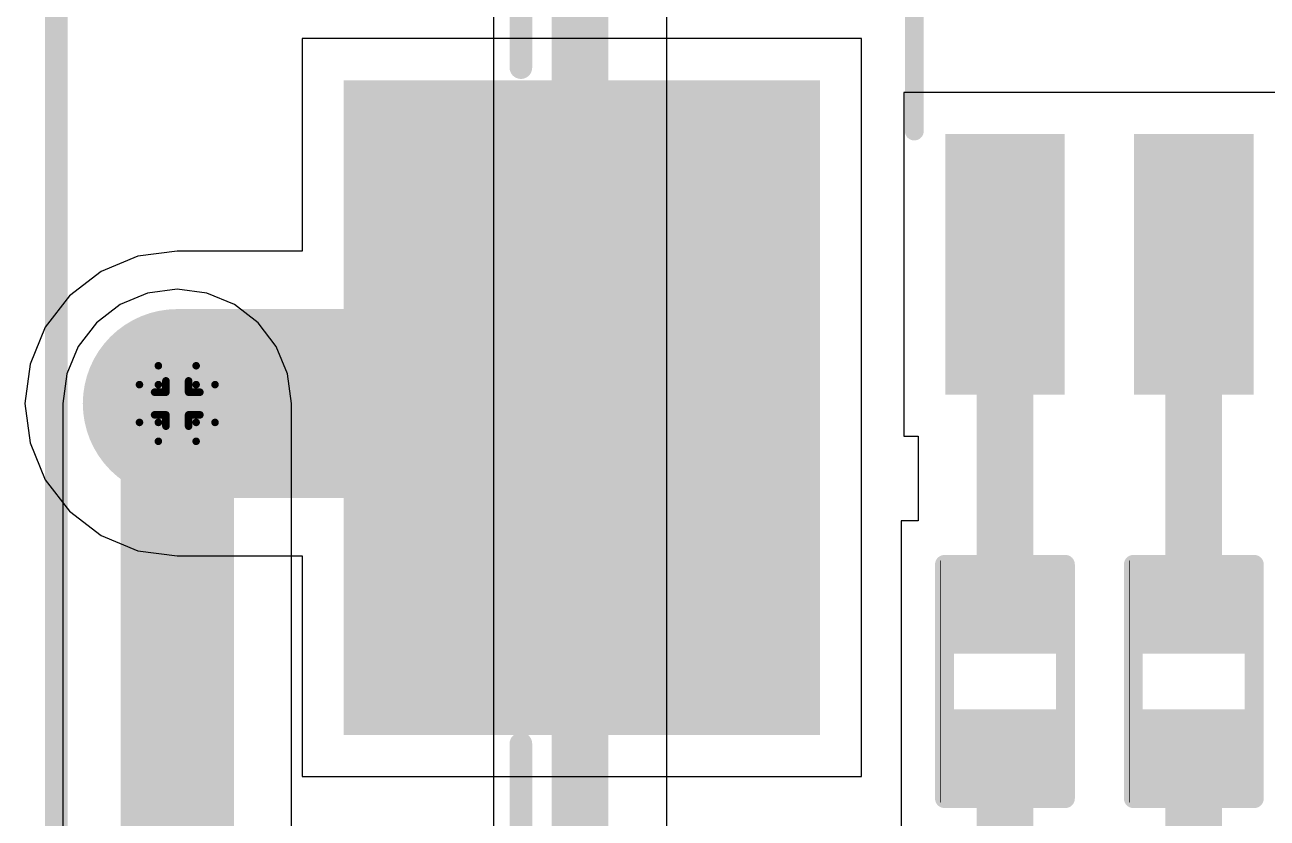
# Model space of a CAD drawing. Header units: inches. Extents: x -3 to 195, y 0 to 199.
# Drawn here: x 2.2001 to 2.529, y 2.4561 to 2.6662 of the extents above; entities that cross this region are included whole.
import ezdxf

# ---------------------------------------------------------------- set-up
doc = ezdxf.new("R2010")
doc.units = ezdxf.units.IN
doc.header["$MEASUREMENT"] = 0
for name, color, linetype in [('Bottom Layer', 5, 'Continuous'), ('Drill Drawing', 1, 'Continuous'), ('Top Layer', 1, 'Continuous'), ('Top Overlay', 2, 'Continuous'), ('Top Paste', 8, 'Continuous'), ('Top Solder', 216, 'Continuous'), ('Via Holes', 16, 'Continuous')]:
    doc.layers.add(name, color=color, linetype=linetype)

# ---------------------------------------------------------------- blocks, each defined once
blk = doc.blocks.new('SOIC_8_0_154___3_90___W______13')
at = {"layer": 'Top Layer'}
for points in [[(-0.1368117, 0.0631886), (-0.1368117, 0.0868106), (-0.0757881, 0.0868106), (-0.0757881, 0.0631886)], [(0.0757883, 0.0631886), (0.0757883, 0.0868106), (0.1368119, 0.0868106), (0.1368119, 0.0631886)], [(-0.1368119, 0.01318879999999999), (-0.1368119, 0.03681079999999999), (-0.0757883, 0.0368108), (-0.0757883, 0.01318880000000001)], [(0.0757881, 0.01318879999999999), (0.0757881, 0.03681079999999999), (0.1368117, 0.0368108), (0.1368117, 0.01318880000000001)], [(-0.1368119, -0.03681090000000001), (-0.1368119, -0.01318890000000001), (-0.0757883, -0.01318889999999999), (-0.0757883, -0.03681089999999999)], [(0.0757881, -0.03681090000000001), (0.0757881, -0.01318890000000001), (0.1368117, -0.01318889999999999), (0.1368117, -0.03681089999999999)], [(-0.1368119, -0.0868111), (-0.1368119, -0.0631891), (-0.0757883, -0.0631891), (-0.0757883, -0.0868111)], [(0.0757882, -0.086811), (0.0757882, -0.063189), (0.1368118, -0.063189), (0.1368118, -0.086811)]]:
    blk.add_hatch(color=1, dxfattribs=at).paths.add_polyline_path(points)
at = {"layer": 'Top Overlay'}
blk.add_hatch(color=2, dxfattribs=at).paths.add_polyline_path([(-0.0723769, 0.0639924), (-0.0583769, 0.0639924), (-0.0583769, 0.0869924), (-0.0723769, 0.0869924)])
at = {"layer": 'Top Paste'}
for points in [[(-0.1368117, 0.0631886), (-0.1368117, 0.0868106), (-0.0757881, 0.0868106), (-0.0757881, 0.0631886)], [(0.0757883, 0.0631886), (0.0757883, 0.0868106), (0.1368119, 0.0868106), (0.1368119, 0.0631886)], [(-0.1368119, 0.01318879999999999), (-0.1368119, 0.03681079999999999), (-0.0757883, 0.0368108), (-0.0757883, 0.01318880000000001)], [(0.0757881, 0.01318879999999999), (0.0757881, 0.03681079999999999), (0.1368117, 0.0368108), (0.1368117, 0.01318880000000001)], [(-0.1368119, -0.03681090000000001), (-0.1368119, -0.01318890000000001), (-0.0757883, -0.01318889999999999), (-0.0757883, -0.03681089999999999)], [(0.0757881, -0.03681090000000001), (0.0757881, -0.01318890000000001), (0.1368117, -0.01318889999999999), (0.1368117, -0.03681089999999999)], [(-0.1368119, -0.0868111), (-0.1368119, -0.0631891), (-0.0757883, -0.0631891), (-0.0757883, -0.0868111)], [(0.0757882, -0.086811), (0.0757882, -0.063189), (0.1368118, -0.063189), (0.1368118, -0.086811)]]:
    blk.add_hatch(color=8, dxfattribs=at).paths.add_polyline_path(points)
at = {"layer": 'Top Solder'}
for points in [[(-0.1408117, 0.0591886), (-0.1408117, 0.0908106), (-0.0717881, 0.0908106), (-0.0717881, 0.0591886)], [(0.0717883, 0.0591886), (0.0717883, 0.0908106), (0.1408119, 0.0908106), (0.1408119, 0.0591886)], [(-0.1408119, 0.009188799999999994), (-0.1408119, 0.04081079999999999), (-0.0717883, 0.04081080000000001), (-0.0717883, 0.009188800000000006)], [(0.0717881, 0.009188799999999994), (0.0717881, 0.04081079999999999), (0.1408117, 0.04081080000000001), (0.1408117, 0.009188800000000006)], [(-0.1408119, -0.0408109), (-0.1408119, -0.009188900000000005), (-0.0717883, -0.009188899999999995), (-0.0717883, -0.0408109)], [(0.0717881, -0.0408109), (0.0717881, -0.009188900000000005), (0.1408117, -0.009188899999999995), (0.1408117, -0.0408109)], [(-0.1408119, -0.0908111), (-0.1408119, -0.0591891), (-0.0717883, -0.0591891), (-0.0717883, -0.0908111)], [(0.0717882, -0.090811), (0.0717882, -0.059189), (0.1408118, -0.059189), (0.1408118, -0.090811)]]:
    blk.add_hatch(color=216, dxfattribs=at).paths.add_polyline_path(points)
at = {"layer": 'Top Overlay'}
for points in [[(-0.0719998, 0.0989997, 0.005, 0.005, 0), (0.0710001, 0.099, 0.005, 0.005, 0)], [(-0.14937, 0.071, 0.005, 0.005, 0), (-0.1493698, 0.0809998, 0.005, 0.005, 0)], [(-0.14437, 0.0759999, 0.005, 0.005, 0), (-0.1493698, 0.0809998, 0.005, 0.005, 0)], [(-0.14937, 0.071, 0.005, 0.005, 0), (-0.14437, 0.0759999, 0.005, 0.005, 0)], [(0.071, -0.0990001, 0.005, 0.005, 0), (-0.072, -0.0990001, 0.005, 0.005, 0)]]:
    blk.add_lwpolyline(points, format="xyseb", dxfattribs=at)
for points in [[(-0.0732498, 0.0989997, 0.0025, 0.0025, 1), (-0.0707498, 0.0989997, 0.0025, 0.0025, 1)], [(0.0697501, 0.099, 0.0025, 0.0025, 1), (0.0722501, 0.099, 0.0025, 0.0025, 1)], [(-0.1506198, 0.0809998, 0.0025, 0.0025, 1), (-0.1481198, 0.0809998, 0.0025, 0.0025, 1)], [(-0.1506198, 0.0809998, 0.0025, 0.0025, 1), (-0.1481198, 0.0809998, 0.0025, 0.0025, 1)], [(-0.14562, 0.0759999, 0.0025, 0.0025, 1), (-0.14312, 0.0759999, 0.0025, 0.0025, 1)], [(-0.14562, 0.0759999, 0.0025, 0.0025, 1), (-0.14312, 0.0759999, 0.0025, 0.0025, 1)], [(-0.15062, 0.071, 0.0025, 0.0025, 1), (-0.14812, 0.071, 0.0025, 0.0025, 1)], [(-0.15062, 0.071, 0.0025, 0.0025, 1), (-0.14812, 0.071, 0.0025, 0.0025, 1)], [(-0.07325, -0.0990001, 0.0025, 0.0025, 1), (-0.07075, -0.0990001, 0.0025, 0.0025, 1)], [(0.06975, -0.0990001, 0.0025, 0.0025, 1), (0.07225, -0.0990001, 0.0025, 0.0025, 1)]]:
    blk.add_lwpolyline(points, format="xyseb", close=True, dxfattribs=at)
blk = doc.blocks.new('R___0402_54')
at = {"layer": 'Top Layer'}
for points in [[(-0.0275002, -0.0125002), (-0.0275002, 0.0124998), (-0.009500200000000002, 0.0124998), (-0.009500199999999997, -0.0125002)], [(0.009499800000000003, -0.0125), (0.009499799999999997, 0.0125), (0.0274998, 0.0125), (0.0274998, -0.0125)]]:
    blk.add_hatch(color=1, dxfattribs=at).paths.add_polyline_path(points)
at = {"layer": 'Top Paste'}
for points in [[(-0.0275002, -0.0125002), (-0.0275002, 0.0124998), (-0.009500200000000002, 0.0124998), (-0.009500199999999997, -0.0125002)], [(0.009499800000000003, -0.0125), (0.009499799999999997, 0.0125), (0.0274998, 0.0125), (0.0274998, -0.0125)]]:
    blk.add_hatch(color=8, dxfattribs=at).paths.add_polyline_path(points)
at = {"layer": 'Top Solder'}
for points in [[(-0.0296656, -0.0146656), (-0.0296656, 0.0146652), (-0.007334800000000003, 0.0146652), (-0.007334799999999997, -0.0146656)], [(0.007334400000000003, -0.0146654), (0.007334399999999997, 0.0146654), (0.0296652, 0.0146654), (0.0296652, -0.0146654)]]:
    blk.add_hatch(color=216, dxfattribs=at).paths.add_polyline_path(points)
at = {"layer": 'Top Overlay'}
for points in [[(-0.0310002, -0.0160002, 0.005, 0.005, 0), (-0.0310002, 0.0159999, 0.005, 0.005, 0)], [(0.0309998, 0.0159997, 0.005, 0.005, 0), (-0.0310002, 0.0159999, 0.005, 0.005, 0)], [(0.0309998, -0.016, 0.005, 0.005, 0), (0.0309998, 0.0159997, 0.005, 0.005, 0)], [(-0.0310002, -0.0160002, 0.005, 0.005, 0), (0.0309998, -0.016, 0.005, 0.005, 0)], [(-0.0320003, -0.0170004, 0.000127, 0.000127, 0), (0.0319998, -0.0170003, 0.000127, 0.000127, 0)]]:
    blk.add_lwpolyline(points, format="xyseb", dxfattribs=at)
for points in [[(-0.0322502, 0.0159999, 0.0025, 0.0025, 1), (-0.0297502, 0.0159999, 0.0025, 0.0025, 1)], [(-0.0322502, 0.0159999, 0.0025, 0.0025, 1), (-0.0297502, 0.0159999, 0.0025, 0.0025, 1)], [(0.0297498, 0.0159997, 0.0025, 0.0025, 1), (0.0322498, 0.0159997, 0.0025, 0.0025, 1)], [(0.0297498, 0.0159997, 0.0025, 0.0025, 1), (0.0322498, 0.0159997, 0.0025, 0.0025, 1)], [(-0.0322502, -0.0160002, 0.0025, 0.0025, 1), (-0.0297502, -0.0160002, 0.0025, 0.0025, 1)], [(-0.0322502, -0.0160002, 0.0025, 0.0025, 1), (-0.0297502, -0.0160002, 0.0025, 0.0025, 1)], [(0.0297498, -0.016, 0.0025, 0.0025, 1), (0.0322498, -0.016, 0.0025, 0.0025, 1)], [(0.0297498, -0.016, 0.0025, 0.0025, 1), (0.0322498, -0.016, 0.0025, 0.0025, 1)], [(-0.032032, -0.0170004, 6.35e-05, 6.35e-05, 1), (-0.0319686, -0.0170004, 6.35e-05, 6.35e-05, 1)], [(0.0319681, -0.0170003, 6.35e-05, 6.35e-05, 1), (0.0320315, -0.0170003, 6.35e-05, 6.35e-05, 1)]]:
    blk.add_lwpolyline(points, format="xyseb", close=True, dxfattribs=at)
blk = doc.blocks.new('R___0402_55')
at = {"layer": 'Top Layer'}
for points in [[(-0.0275002, -0.0124998), (-0.0275002, 0.0125002), (-0.009500200000000002, 0.0125002), (-0.009500199999999997, -0.0124998)], [(0.009499700000000003, -0.0125), (0.009499699999999996, 0.0125), (0.0274997, 0.0125), (0.0274997, -0.0125)]]:
    blk.add_hatch(color=1, dxfattribs=at).paths.add_polyline_path(points)
at = {"layer": 'Top Paste'}
for points in [[(-0.0275002, -0.0124998), (-0.0275002, 0.0125002), (-0.009500200000000002, 0.0125002), (-0.009500199999999997, -0.0124998)], [(0.009499700000000003, -0.0125), (0.009499699999999996, 0.0125), (0.0274997, 0.0125), (0.0274997, -0.0125)]]:
    blk.add_hatch(color=8, dxfattribs=at).paths.add_polyline_path(points)
at = {"layer": 'Top Solder'}
for points in [[(-0.0296656, -0.0146652), (-0.0296656, 0.0146656), (-0.007334800000000003, 0.0146656), (-0.007334799999999997, -0.0146652)], [(0.007334300000000003, -0.0146654), (0.007334299999999997, 0.0146654), (0.0296651, 0.0146654), (0.0296651, -0.0146654)]]:
    blk.add_hatch(color=216, dxfattribs=at).paths.add_polyline_path(points)
at = {"layer": 'Top Overlay'}
for points in [[(-0.0310001, -0.0160001, 0.005, 0.005, 0), (-0.0310002, 0.0160001, 0.005, 0.005, 0)], [(0.0309998, 0.016, 0.005, 0.005, 0), (-0.0310002, 0.0160001, 0.005, 0.005, 0)], [(0.0309998, -0.016, 0.005, 0.005, 0), (0.0309998, 0.016, 0.005, 0.005, 0)], [(-0.0310001, -0.0160001, 0.005, 0.005, 0), (0.0309998, -0.016, 0.005, 0.005, 0)], [(-0.0320002, -0.0170002, 0.000127, 0.000127, 0), (0.0319998, -0.0169999, 0.000127, 0.000127, 0)]]:
    blk.add_lwpolyline(points, format="xyseb", dxfattribs=at)
for points in [[(-0.0322502, 0.0160001, 0.0025, 0.0025, 1), (-0.0297502, 0.0160001, 0.0025, 0.0025, 1)], [(-0.0322502, 0.0160001, 0.0025, 0.0025, 1), (-0.0297502, 0.0160001, 0.0025, 0.0025, 1)], [(0.0297498, 0.016, 0.0025, 0.0025, 1), (0.0322498, 0.016, 0.0025, 0.0025, 1)], [(0.0297498, 0.016, 0.0025, 0.0025, 1), (0.0322498, 0.016, 0.0025, 0.0025, 1)], [(-0.0322501, -0.0160001, 0.0025, 0.0025, 1), (-0.0297501, -0.0160001, 0.0025, 0.0025, 1)], [(-0.0322501, -0.0160001, 0.0025, 0.0025, 1), (-0.0297501, -0.0160001, 0.0025, 0.0025, 1)], [(0.0297498, -0.016, 0.0025, 0.0025, 1), (0.0322498, -0.016, 0.0025, 0.0025, 1)], [(0.0297498, -0.016, 0.0025, 0.0025, 1), (0.0322498, -0.016, 0.0025, 0.0025, 1)], [(-0.0320319, -0.0170002, 6.35e-05, 6.35e-05, 1), (-0.0319685, -0.0170002, 6.35e-05, 6.35e-05, 1)], [(0.0319681, -0.0169999, 6.35e-05, 6.35e-05, 1), (0.0320315, -0.0169999, 6.35e-05, 6.35e-05, 1)]]:
    blk.add_lwpolyline(points, format="xyseb", close=True, dxfattribs=at)
blk = doc.blocks.new('CR2032_BS_6_1_97')
at = {"layer": 'Top Layer'}
blk.add_hatch(color=1, dxfattribs=at).paths.add_polyline_path([(0.5118105, 0.08267665), (0.6299207, 0.08267665), (0.6299207, -0.08267765), (0.5118105, -0.08267765)])
at = {"layer": 'Top Paste'}
blk.add_hatch(color=8, dxfattribs=at).paths.add_polyline_path([(0.5118105, 0.08267665), (0.6299207, 0.08267665), (0.6299207, -0.08267765), (0.5118105, -0.08267765)])
at = {"layer": 'Top Solder'}
blk.add_hatch(color=216, dxfattribs=at).paths.add_polyline_path([(0.5078105, 0.08667665), (0.6339207, 0.08667665), (0.6339207, -0.08667765), (0.5078105, -0.08667765)])
at = {"layer": 'Top Overlay'}
for points in [[(0.4317656, 0.0799015, 0.006, 0.006, 0), (0.4317656, 0.3197836, 0.006, 0.006, 0)], [(0.5547496, 0.0899996, 0.0059842, 0.0059842, 0), (0.5547496, 0.1396176, 0.0059842, 0.0059842, 0)], [(0.4317656, -0.0791604, 0.0059842, 0.0059842, 0), (0.4317656, 0.0799015, 0.0059842, 0.0059842, 0)], [(0.4842596, -0.0195003, 0.005, 0.005, 0), (0.4842596, 0.0154996, 0.005, 0.005, 0)], [(0.4667596, -0.0020004, 0.005, 0.005, 0), (0.5017596, -0.0020004, 0.005, 0.005, 0)], [(0.4317656, -0.3161384, 0.006, 0.006, 0), (0.4317656, -0.0762563, 0.006, 0.006, 0)], [(0.5547496, -0.1359724, 0.0059842, 0.0059842, 0), (0.5547496, -0.0890004, 0.0059842, 0.0059842, 0)]]:
    blk.add_lwpolyline(points, format="xyseb", dxfattribs=at)
for points in [[(0.5532536, 0.0899996, 0.0029921, 0.0029921, 1), (0.5562456, 0.0899996, 0.0029921, 0.0029921, 1)], [(0.4302656, 0.0799015, 0.003, 0.003, 1), (0.4332656, 0.0799015, 0.003, 0.003, 1)], [(0.4302696, 0.0799015, 0.0029921, 0.0029921, 1), (0.4332616, 0.0799015, 0.0029921, 0.0029921, 1)], [(0.4830096, 0.0154996, 0.0025, 0.0025, 1), (0.4855096, 0.0154996, 0.0025, 0.0025, 1)], [(0.4655096, -0.0020004, 0.0025, 0.0025, 1), (0.4680096, -0.0020004, 0.0025, 0.0025, 1)], [(0.5005096, -0.0020004, 0.0025, 0.0025, 1), (0.5030096, -0.0020004, 0.0025, 0.0025, 1)], [(0.4830096, -0.0195003, 0.0025, 0.0025, 1), (0.4855096, -0.0195003, 0.0025, 0.0025, 1)], [(0.4302656, -0.0762563, 0.003, 0.003, 1), (0.4332656, -0.0762563, 0.003, 0.003, 1)], [(0.4302696, -0.0791604, 0.0029921, 0.0029921, 1), (0.4332616, -0.0791604, 0.0029921, 0.0029921, 1)], [(0.5532536, -0.0890004, 0.0029921, 0.0029921, 1), (0.5562456, -0.0890004, 0.0029921, 0.0029921, 1)]]:
    blk.add_lwpolyline(points, format="xyseb", close=True, dxfattribs=at)

msp = doc.modelspace()

# ---------------------------------------------------------------- hatches: boundary and pattern name
at = {"layer": 'Bottom Layer'}
h = msp.add_hatch(color=5, dxfattribs=at)
edge = h.paths.add_edge_path()
edge.add_arc((2.2404291, 2.5659103), 0.011811, 0, 360)
at = {"layer": 'Top Layer'}
h = msp.add_hatch(color=1, dxfattribs=at)
edge = h.paths.add_edge_path()
edge.add_arc((2.2404291, 2.5659103), 0.011811, 0, 360)
at = {"layer": 'Via Holes'}
h = msp.add_hatch(color=7, dxfattribs=at)
edge = h.paths.add_edge_path()
edge.add_arc((2.2404291, 2.5659103), 0.0059055, 0, 360)

# ---------------------------------------------------------------- linework, layer by layer
at = {"layer": 'Bottom Layer'}
for p, q in [((2.3241354, 2.705), (2.3241354, 2.2702799)), ((2.370017, 2.2654214), (2.370017, 2.705)), ((2.2325975, 2.5951382), (2.2252997, 2.5921153)), ((2.2404291, 2.5961692), (2.2325975, 2.5951382)), ((2.2482607, 2.5951382), (2.2404291, 2.5961692)), ((2.2555585, 2.5921153), (2.2482607, 2.5951382)), ((2.2252997, 2.5921153), (2.2190328, 2.5873066)), ((2.2618254, 2.5873066), (2.2555585, 2.5921153)), ((2.2190328, 2.5873066), (2.2142241, 2.5810397)), ((2.2666341, 2.5810397), (2.2618254, 2.5873066)), ((2.2142241, 2.5810397), (2.2112012, 2.5737419)), ((2.269657, 2.5737419), (2.2666341, 2.5810397)), ((2.2112012, 2.5737419), (2.2101702, 2.5659103)), ((2.270688, 2.5659103), (2.269657, 2.5737419)), ((2.2101702, 2.5659103), (2.2101702, 2.3432595)), ((2.270688, 2.3404291), (2.270688, 2.5659103))]:
    msp.add_line(p, q, dxfattribs=at)
for points in [[(2.3470762, 2.2654214, 0.015, 0.015, 0), (2.3470762, 2.705, 0.015, 0.015, 0)], [(2.2404291, 2.3404291, 0.03, 0.03, 0), (2.2404291, 2.5659103, 0.03, 0.03, 0)]]:
    msp.add_lwpolyline(points, format="xyseb", dxfattribs=at)
msp.add_lwpolyline([(2.2329291, 2.5659103, 0.015, 0.015, 1), (2.2479291, 2.5659103, 0.015, 0.015, 1)], format="xyseb", close=True, dxfattribs=at)
at = {"layer": 'Drill Drawing'}
for points in [[(2.2354291, 2.5709103, 0.002, 0.002, 0), (2.2354291, 2.5759103, 0.002, 0.002, 0)], [(2.2354291, 2.5759103, 0.002, 0.002, 0), (2.2454291, 2.5759103, 0.002, 0.002, 0)], [(2.2454291, 2.5709103, 0.002, 0.002, 0), (2.2454291, 2.5759103, 0.002, 0.002, 0)], [(2.2304291, 2.5609103, 0.002, 0.002, 0), (2.2304291, 2.5709103, 0.002, 0.002, 0)], [(2.2304291, 2.5709103, 0.002, 0.002, 0), (2.2354291, 2.5709103, 0.002, 0.002, 0)], [(2.2374291, 2.5689103, 0.002, 0.002, 0), (2.2374291, 2.5719103, 0.002, 0.002, 0)], [(2.2374291, 2.5719103, 0.002, 0.002, 0), (2.2434291, 2.5719103, 0.002, 0.002, 0)], [(2.2434291, 2.5689103, 0.002, 0.002, 0), (2.2434291, 2.5719103, 0.002, 0.002, 0)], [(2.2454291, 2.5709103, 0.002, 0.002, 0), (2.2504291, 2.5709103, 0.002, 0.002, 0)], [(2.2504291, 2.5609103, 0.002, 0.002, 0), (2.2504291, 2.5709103, 0.002, 0.002, 0)], [(2.2344291, 2.5629103, 0.002, 0.002, 0), (2.2344291, 2.5689103, 0.002, 0.002, 0)], [(2.2344291, 2.5689103, 0.002, 0.002, 0), (2.2374291, 2.5689103, 0.002, 0.002, 0)], [(2.2434291, 2.5689103, 0.002, 0.002, 0), (2.2464291, 2.5689103, 0.002, 0.002, 0)], [(2.2464291, 2.5629103, 0.002, 0.002, 0), (2.2464291, 2.5689103, 0.002, 0.002, 0)], [(2.2344291, 2.5629103, 0.002, 0.002, 0), (2.2374291, 2.5629103, 0.002, 0.002, 0)], [(2.2374291, 2.5599103, 0.002, 0.002, 0), (2.2374291, 2.5629103, 0.002, 0.002, 0)], [(2.2434291, 2.5629103, 0.002, 0.002, 0), (2.2464291, 2.5629103, 0.002, 0.002, 0)], [(2.2434291, 2.5599103, 0.002, 0.002, 0), (2.2434291, 2.5629103, 0.002, 0.002, 0)], [(2.2304291, 2.5609103, 0.002, 0.002, 0), (2.2354291, 2.5609103, 0.002, 0.002, 0)], [(2.2354291, 2.5559103, 0.002, 0.002, 0), (2.2354291, 2.5609103, 0.002, 0.002, 0)], [(2.2374291, 2.5599103, 0.002, 0.002, 0), (2.2434291, 2.5599103, 0.002, 0.002, 0)], [(2.2454291, 2.5609103, 0.002, 0.002, 0), (2.2504291, 2.5609103, 0.002, 0.002, 0)], [(2.2454291, 2.5559103, 0.002, 0.002, 0), (2.2454291, 2.5609103, 0.002, 0.002, 0)], [(2.2354291, 2.5559103, 0.002, 0.002, 0), (2.2454291, 2.5559103, 0.002, 0.002, 0)]]:
    msp.add_lwpolyline(points, format="xyseb", dxfattribs=at)
for points in [[(2.2349291, 2.5759103, 0.001, 0.001, 1), (2.2359291, 2.5759103, 0.001, 0.001, 1)], [(2.2349291, 2.5759103, 0.001, 0.001, 1), (2.2359291, 2.5759103, 0.001, 0.001, 1)], [(2.2449291, 2.5759103, 0.001, 0.001, 1), (2.2459291, 2.5759103, 0.001, 0.001, 1)], [(2.2449291, 2.5759103, 0.001, 0.001, 1), (2.2459291, 2.5759103, 0.001, 0.001, 1)], [(2.2299291, 2.5709103, 0.001, 0.001, 1), (2.2309291, 2.5709103, 0.001, 0.001, 1)], [(2.2299291, 2.5709103, 0.001, 0.001, 1), (2.2309291, 2.5709103, 0.001, 0.001, 1)], [(2.2349291, 2.5709103, 0.001, 0.001, 1), (2.2359291, 2.5709103, 0.001, 0.001, 1)], [(2.2349291, 2.5709103, 0.001, 0.001, 1), (2.2359291, 2.5709103, 0.001, 0.001, 1)], [(2.2369291, 2.5719103, 0.001, 0.001, 1), (2.2379291, 2.5719103, 0.001, 0.001, 1)], [(2.2369291, 2.5719103, 0.001, 0.001, 1), (2.2379291, 2.5719103, 0.001, 0.001, 1)], [(2.2429291, 2.5719103, 0.001, 0.001, 1), (2.2439291, 2.5719103, 0.001, 0.001, 1)], [(2.2429291, 2.5719103, 0.001, 0.001, 1), (2.2439291, 2.5719103, 0.001, 0.001, 1)], [(2.2449291, 2.5709103, 0.001, 0.001, 1), (2.2459291, 2.5709103, 0.001, 0.001, 1)], [(2.2449291, 2.5709103, 0.001, 0.001, 1), (2.2459291, 2.5709103, 0.001, 0.001, 1)], [(2.2499291, 2.5709103, 0.001, 0.001, 1), (2.2509291, 2.5709103, 0.001, 0.001, 1)], [(2.2499291, 2.5709103, 0.001, 0.001, 1), (2.2509291, 2.5709103, 0.001, 0.001, 1)], [(2.2339291, 2.5689103, 0.001, 0.001, 1), (2.2349291, 2.5689103, 0.001, 0.001, 1)], [(2.2339291, 2.5689103, 0.001, 0.001, 1), (2.2349291, 2.5689103, 0.001, 0.001, 1)], [(2.2369291, 2.5689103, 0.001, 0.001, 1), (2.2379291, 2.5689103, 0.001, 0.001, 1)], [(2.2369291, 2.5689103, 0.001, 0.001, 1), (2.2379291, 2.5689103, 0.001, 0.001, 1)], [(2.2429291, 2.5689103, 0.001, 0.001, 1), (2.2439291, 2.5689103, 0.001, 0.001, 1)], [(2.2429291, 2.5689103, 0.001, 0.001, 1), (2.2439291, 2.5689103, 0.001, 0.001, 1)], [(2.2459291, 2.5689103, 0.001, 0.001, 1), (2.2469291, 2.5689103, 0.001, 0.001, 1)], [(2.2459291, 2.5689103, 0.001, 0.001, 1), (2.2469291, 2.5689103, 0.001, 0.001, 1)], [(2.2339291, 2.5629103, 0.001, 0.001, 1), (2.2349291, 2.5629103, 0.001, 0.001, 1)], [(2.2339291, 2.5629103, 0.001, 0.001, 1), (2.2349291, 2.5629103, 0.001, 0.001, 1)], [(2.2369291, 2.5629103, 0.001, 0.001, 1), (2.2379291, 2.5629103, 0.001, 0.001, 1)], [(2.2369291, 2.5629103, 0.001, 0.001, 1), (2.2379291, 2.5629103, 0.001, 0.001, 1)], [(2.2429291, 2.5629103, 0.001, 0.001, 1), (2.2439291, 2.5629103, 0.001, 0.001, 1)], [(2.2429291, 2.5629103, 0.001, 0.001, 1), (2.2439291, 2.5629103, 0.001, 0.001, 1)], [(2.2459291, 2.5629103, 0.001, 0.001, 1), (2.2469291, 2.5629103, 0.001, 0.001, 1)], [(2.2459291, 2.5629103, 0.001, 0.001, 1), (2.2469291, 2.5629103, 0.001, 0.001, 1)], [(2.2299291, 2.5609103, 0.001, 0.001, 1), (2.2309291, 2.5609103, 0.001, 0.001, 1)], [(2.2299291, 2.5609103, 0.001, 0.001, 1), (2.2309291, 2.5609103, 0.001, 0.001, 1)], [(2.2349291, 2.5609103, 0.001, 0.001, 1), (2.2359291, 2.5609103, 0.001, 0.001, 1)], [(2.2349291, 2.5609103, 0.001, 0.001, 1), (2.2359291, 2.5609103, 0.001, 0.001, 1)], [(2.2369291, 2.5599103, 0.001, 0.001, 1), (2.2379291, 2.5599103, 0.001, 0.001, 1)], [(2.2369291, 2.5599103, 0.001, 0.001, 1), (2.2379291, 2.5599103, 0.001, 0.001, 1)], [(2.2429291, 2.5599103, 0.001, 0.001, 1), (2.2439291, 2.5599103, 0.001, 0.001, 1)], [(2.2429291, 2.5599103, 0.001, 0.001, 1), (2.2439291, 2.5599103, 0.001, 0.001, 1)], [(2.2449291, 2.5609103, 0.001, 0.001, 1), (2.2459291, 2.5609103, 0.001, 0.001, 1)], [(2.2449291, 2.5609103, 0.001, 0.001, 1), (2.2459291, 2.5609103, 0.001, 0.001, 1)], [(2.2499291, 2.5609103, 0.001, 0.001, 1), (2.2509291, 2.5609103, 0.001, 0.001, 1)], [(2.2499291, 2.5609103, 0.001, 0.001, 1), (2.2509291, 2.5609103, 0.001, 0.001, 1)], [(2.2349291, 2.5559103, 0.001, 0.001, 1), (2.2359291, 2.5559103, 0.001, 0.001, 1)], [(2.2349291, 2.5559103, 0.001, 0.001, 1), (2.2359291, 2.5559103, 0.001, 0.001, 1)], [(2.2449291, 2.5559103, 0.001, 0.001, 1), (2.2459291, 2.5559103, 0.001, 0.001, 1)], [(2.2449291, 2.5559103, 0.001, 0.001, 1), (2.2459291, 2.5559103, 0.001, 0.001, 1)]]:
    msp.add_lwpolyline(points, format="xyseb", close=True, dxfattribs=at)
at = {"layer": 'Top Layer'}
for p, q in [((2.421571, 2.6625125), (2.2734608, 2.6625125)), ((2.2734608, 2.6625125), (2.2734608, 2.6062555)), ((2.421571, 2.4671583), (2.421571, 2.6625125)), ((2.4827329, 2.6482737), (2.4327328, 2.6482737)), ((2.4327328, 2.6482737), (2.4327328, 2.5572501)), ((2.5863546, 2.6482738), (2.4827329, 2.6482738)), ((2.4827329, 2.6482738), (2.4827329, 2.6482737)), ((2.229987, 2.6048808), (2.2202565, 2.6008503)), ((2.2404291, 2.6062555), (2.229987, 2.6048808)), ((2.2734608, 2.6062555), (2.2404291, 2.6062555)), ((2.2202565, 2.6008503), (2.2119007, 2.5944387)), ((2.2119007, 2.5944387), (2.2054891, 2.5860829)), ((2.2054891, 2.5860829), (2.2014586, 2.5763524)), ((2.2014586, 2.5763524), (2.2000839, 2.5659103)), ((2.2000839, 2.5659103), (2.2014586, 2.5554682)), ((2.2014586, 2.5554682), (2.2054891, 2.5457377)), ((2.4327328, 2.5572501), (2.4366029, 2.5572501)), ((2.4366029, 2.5572501), (2.4366029, 2.5348219)), ((2.2054891, 2.5457377), (2.2119007, 2.5373819)), ((2.2119007, 2.5373819), (2.2202565, 2.5309703)), ((2.4366029, 2.5348219), (2.4320437, 2.5348219)), ((2.4320437, 2.5348219), (2.4320437, 2.4868219)), ((2.2202565, 2.5309703), (2.229987, 2.5269398)), ((2.229987, 2.5269398), (2.2404291, 2.5255651)), ((2.2404291, 2.5255651), (2.2734608, 2.5255651)), ((2.2734608, 2.5255651), (2.2734608, 2.4671583)), ((2.4320437, 2.4868219), (2.4320439, 2.4868219)), ((2.4320439, 2.4868219), (2.4320439, 2.453465)), ((2.2734608, 2.4671583), (2.421571, 2.4671583))]:
    msp.add_line(p, q, dxfattribs=at)
for points in [[(2.4595437, 2.5108219, 0.015, 0.015, 0), (2.4595437, 2.6027618, 0.015, 0.015, 0)], [(2.5095439, 2.5108219, 0.015, 0.015, 0), (2.5095439, 2.602762, 0.015, 0.015, 0)], [(2.4595437, 2.6027618, 0.01, 0.01, 0), (2.4595438, 2.6027619, 0.01, 0.01, 0)], [(2.2404291, 2.5659103, 0.05, 0.05, 0), (2.346441, 2.5659103, 0.05, 0.05, 0)], [(2.346441, 2.5659103, 0.02, 0.02, 0), (2.3475159, 2.5648354, 0.02, 0.02, 0)], [(2.4595439, 2.4305242, 0.015, 0.015, 0), (2.4595439, 2.4738219, 0.015, 0.015, 0)], [(2.5095437, 2.3904442, 0.015, 0.015, 0), (2.5095437, 2.473822, 0.015, 0.015, 0)]]:
    msp.add_lwpolyline(points, format="xyseb", dxfattribs=at)
for points in [[(2.4557937, 2.6027618, 0.0075, 0.0075, 1), (2.4632937, 2.6027618, 0.0075, 0.0075, 1)], [(2.5057939, 2.602762, 0.0075, 0.0075, 1), (2.5132939, 2.602762, 0.0075, 0.0075, 1)], [(2.4570437, 2.6027618, 0.005, 0.005, 1), (2.4620437, 2.6027618, 0.005, 0.005, 1)], [(2.4570438, 2.6027619, 0.005, 0.005, 1), (2.4620438, 2.6027619, 0.005, 0.005, 1)], [(2.2279291, 2.5659103, 0.025, 0.025, 1), (2.2529291, 2.5659103, 0.025, 0.025, 1)], [(2.333941, 2.5659103, 0.025, 0.025, 1), (2.358941, 2.5659103, 0.025, 0.025, 1)], [(2.341441, 2.5659103, 0.01, 0.01, 1), (2.351441, 2.5659103, 0.01, 0.01, 1)], [(2.3425159, 2.5648354, 0.01, 0.01, 1), (2.3525159, 2.5648354, 0.01, 0.01, 1)], [(2.4557937, 2.5108219, 0.0075, 0.0075, 1), (2.4632937, 2.5108219, 0.0075, 0.0075, 1)], [(2.5057939, 2.5108219, 0.0075, 0.0075, 1), (2.5132939, 2.5108219, 0.0075, 0.0075, 1)], [(2.4557939, 2.4738219, 0.0075, 0.0075, 1), (2.4632939, 2.4738219, 0.0075, 0.0075, 1)], [(2.5057937, 2.473822, 0.0075, 0.0075, 1), (2.5132937, 2.473822, 0.0075, 0.0075, 1)]]:
    msp.add_lwpolyline(points, format="xyseb", close=True, dxfattribs=at)

# ---------------------------------------------------------------- block references
msp.add_blockref('CR2032_BS_6_1_97', (1.7766503, 2.5648359))
at = {"rotation": 270}
for name, p in [('SOIC_8_0_154___3_90___W______13', (2.5345438, 2.7090619)), ('R___0402_54', (2.4595439, 2.4923217)), ('R___0402_55', (2.5095437, 2.4923217))]:
    msp.add_blockref(name, p, dxfattribs=at)

doc.saveas('drawing.dxf')
